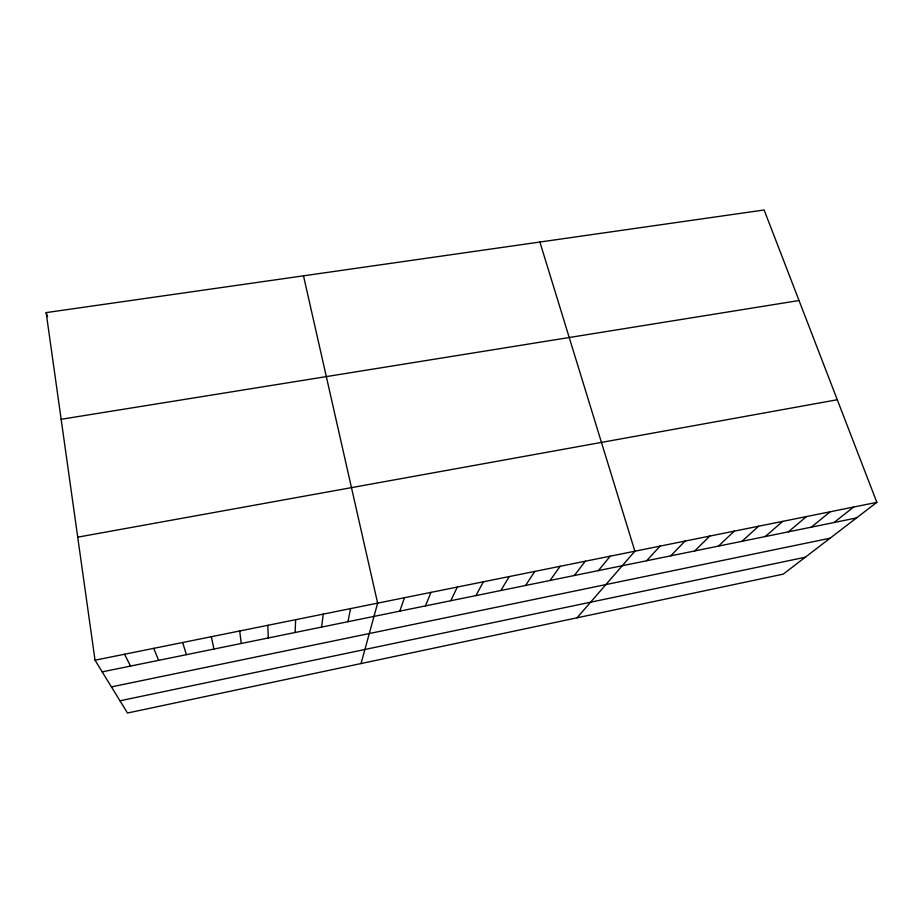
<?xml version="1.0" encoding="UTF-8"?>
<svg xmlns="http://www.w3.org/2000/svg" width="923" height="923" viewBox="0 0 923 923"><rect width="100%" height="100%" fill="white"/><g stroke="black" fill="none" stroke-linecap="round" stroke-linejoin="round"><path stroke-width="1.38" d="M295.072 632.509L295.672 619.679M321.619 627.086L323.258 614.118M347.925 621.721L350.567 608.603M361.043 663.556L377.634 603.134L303.494 275.827M399.821 611.13L404.436 597.723M425.422 605.903L430.995 592.37M450.793 600.723L457.312 587.051M475.945 595.589L483.375 581.79M500.866 590.512L509.208 576.575M525.579 585.47L534.798 571.406M550.062 580.463L560.169 566.284M574.337 575.514L585.297 561.219M598.404 570.599L610.195 556.188M577.037 617.799L634.886 551.204L539.886 242.034M646.619 560.757L660.083 546.116M670.767 555.831L685.051 541.074M694.707 550.95L709.787 536.078M718.44 546.104L734.304 531.129M741.954 541.305L758.602 526.225M765.271 536.551L782.669 521.368M788.38 531.833L806.54 516.545M811.294 527.16L830.181 511.769M834.011 522.522L853.625 507.039M876.85 502.354L783.246 574.129L127.489 713.018L95.023 660.199L46.15 312.609L764.117 209.983L876.85 502.354L95.023 660.199M119.978 700.799L805.283 557.227M111.429 686.885L830.1 538.201M102.188 671.863L856.544 517.93M77.717 537.163L837.288 399.74M61.149 419.284L799.03 300.529M124.524 654.234L130.524 666.083M153.749 648.338L158.594 660.36M46.15 312.609L47.592 316.624M182.685 642.5L186.4 654.684M211.344 636.708L213.94 649.065M239.726 630.986L241.238 643.493M267.832 625.309L268.27 637.978"/></g></svg>
